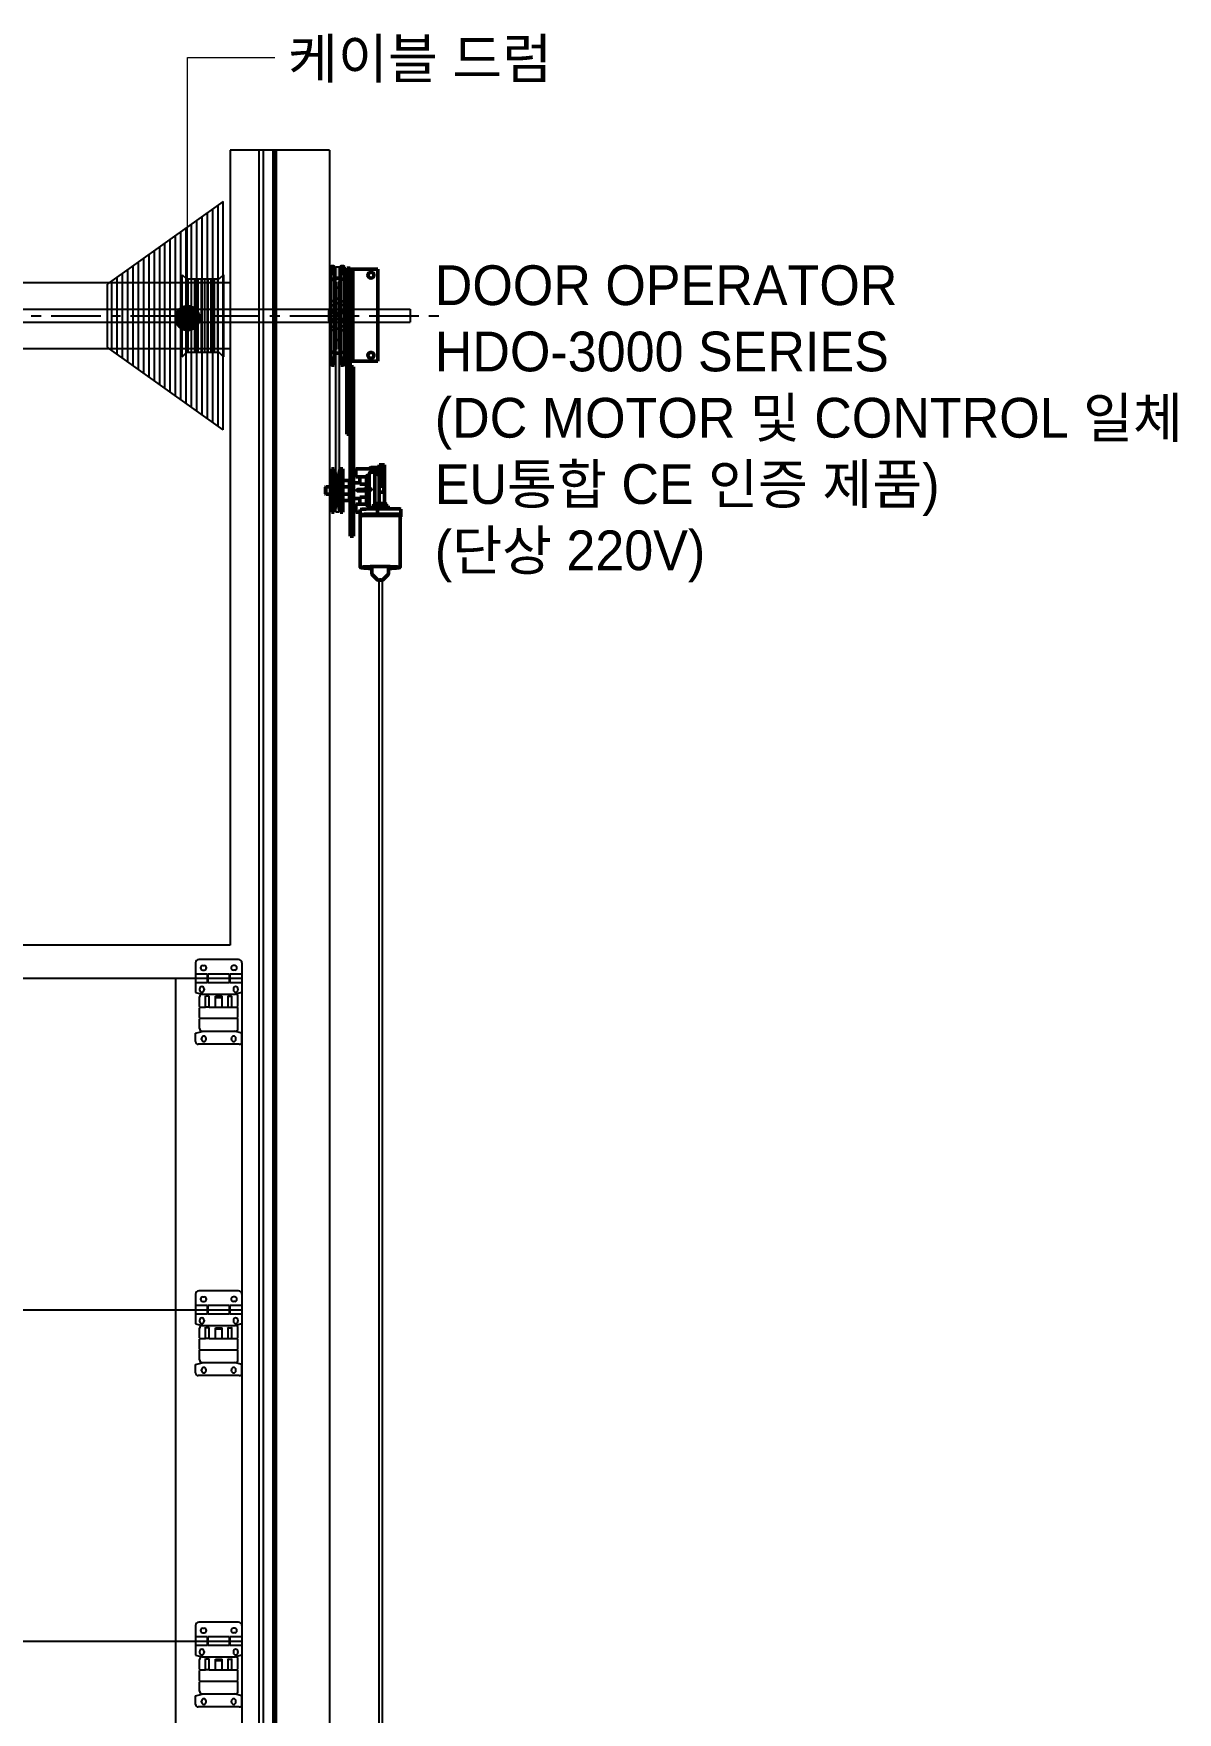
# Model space of a CAD drawing. Header units: millimetres. Extents: x 1448 to 104164, y -19509 to -89.
# Drawn here: x 25361 to 27086, y -5776 to -3242 of the extents above; entities that cross this region are included whole.
import ezdxf

# ---------------------------------------------------------------- set-up
doc = ezdxf.new("R2010")
doc.units = ezdxf.units.MM
doc.header["$LTSCALE"] = 60
doc.header["$MEASUREMENT"] = 0
doc.linetypes.add('CENTER', pattern=[2, 1.25, -0.25, 0.25, -0.25])
doc.linetypes.add('HIDDEN', pattern=[2, 1, -1])
doc.layers.get('0').update_dxf_attribs({"linetype": 'CONTINUOUS'})
for name, color, linetype in [('8', 8, 'CONTINUOUS'), ('A-text', 3, 'CONTINUOUS'), ('cen', 14, 'CONTINUOUS'), ('도면층2', 3, 'CONTINUOUS')]:
    doc.layers.add(name, color=color, linetype=linetype)
doc.layers.add('가려진 것(ISO)', color=7, linetype='CONTINUOUS', lineweight=35)
doc.layers.add('가시적인 것(ISO)', color=7, linetype='CONTINUOUS', lineweight=50)
doc.styles.add('0T-OUT', font='H2GTRE.TTF')
doc.dimstyles.new('MAIN', dxfattribs={"dimtxt": 1.5, "dimasz": 0.5, "dimexe": 1, "dimexo": 2, "dimgap": 1, "dimtad": 1, "dimdec": 0, "dimdsep": 46, "dimlunit": 6, "dimtxsty": '0T-OUT', "dimblk": 'DOT', "dimcen": 2.5, "dimdle": 2, "dimclrd": 256, "dimclre": 256, "dimclrt": 3, "dimadec": 0, "dimazin": 0, "dimtfac": 1, "dimtdec": 0, "dimtix": 1, "dimtmove": 2, "dimatfit": 3, "dimldrblk": 'DOT', "dimfxl": 1, "dimtvp": 1, "dimtolj": 1, "dimtzin": 0, "dimlwd": 0, "dimlwe": 0, "dimarcsym": 0})

# ---------------------------------------------------------------- blocks, each defined once
blk = doc.blocks.new('사이드힌지')
at = {"layer": '8'}
for p, q in [((-14.5, 55), (-14.5, 10.5)), ((50.5, 60), (-9.5, 60)), ((-3.5, 51), (-1.5, 51)), ((44.5, 51), (42.5, 51)), ((55.5, 55), (55.5, 10.5)), ((3.5, 38), (-14.5, 38)), ((-3.5, 44), (-1.5, 44)), ((3.5, 25), (3.5, 38)), ((3.5, 36.8), (4.5, 36.8)), ((3.5, 26.3), (4.5, 26.3)), ((4.5, 25), (4.5, 38)), ((36.5, 38), (4.5, 38)), ((36.5, 25), (36.5, 38)), ((36.5, 36.8), (37.5, 36.8)), ((36.5, 26.3), (37.5, 26.3)), ((37.5, 25), (37.5, 38)), ((55.5, 38), (37.5, 38)), ((44.5, 44), (42.5, 44)), ((3.5, 25), (-14.5, 25)), ((-14.5, 10.5), (-4.5, 7.7)), ((-8.5, 15.7), (-8.5, 14.2)), ((-8.5, -10.7), (-8.5, 3.7)), ((-4.5, 7.7), (45.5, 7.7)), ((-1.5, 15.7), (-1.5, 14.2)), ((0.7, 4.5), (0.4, 5.2)), ((0.7, -11.7), (0.7, 4.5)), ((5.9, 4.5), (1, 4.5)), ((36.5, 25), (4.5, 25)), ((6.2, 4.5), (6.5, 5.2)), ((6.2, -11.7), (6.2, 4.5)), ((15.5, -11.7), (15.5, 4.5)), ((15.5, 4.5), (25.5, 4.5)), ((15.5, 2.5), (25.5, 2.5)), ((25.5, -11.7), (25.5, 4.5)), ((34.7, 4.5), (34.4, 5.2)), ((34.7, -11.7), (34.7, 4.5)), ((35, 4.5), (39.9, 4.5)), ((55.5, 25), (37.5, 25)), ((40.2, 4.5), (40.5, 5.2)), ((40.2, -11.7), (40.2, 4.5)), ((42.5, 15.7), (42.5, 14.2)), ((55.5, 10.5), (45.9, 7.7)), ((49.5, 15.7), (49.5, 14.2)), ((49.5, -10.7), (49.5, 3.7)), ((-7.5, -11.7), (-8.5, -10.7)), ((-7.5, -11.7), (-8.5, -12.7)), ((-8.5, -27.7), (-8.5, -12.7)), ((-7.5, -11.7), (0.7, -11.7)), ((0.7, -11.7), (0.4, -12.4)), ((5.9, -11.7), (1, -11.7)), ((6.2, -11.7), (34.7, -11.7)), ((6.2, -11.7), (6.5, -12.4)), ((34.7, -11.7), (34.4, -12.4)), ((35, -11.7), (39.9, -11.7)), ((40.2, -11.7), (48.5, -11.7)), ((40.2, -11.7), (40.5, -12.4)), ((48.5, -11.7), (49.5, -10.7)), ((48.5, -11.7), (49.5, -12.7)), ((49.5, -27.7), (49.5, -12.7)), ((-14.5, -50.9), (-2.5, -48.1)), ((-7.5, -28.7), (-8.5, -27.7)), ((-7.5, -28.7), (-8.5, -29.7)), ((-8.5, -44.1), (-8.5, -29.7)), ((-7.5, -28.7), (48.5, -28.7)), ((-4.5, -48.1), (45.5, -48.1)), ((55.5, -50.9), (43.5, -48.1)), ((48.5, -28.7), (49.5, -27.7)), ((48.5, -28.7), (49.5, -29.7)), ((49.5, -44.1), (49.5, -29.7)), ((-14.5, -63.9), (-14.5, -50.9)), ((51.5, -67.9), (-10.5, -67.9)), ((-5.5, -60.4), (-5.5, -58.9)), ((1.5, -60.4), (1.5, -58.9)), ((39.5, -60.4), (39.5, -58.9)), ((46.5, -60.4), (46.5, -58.9)), ((55.5, -63.9), (55.5, -50.9))]:
    blk.add_line(p, q, dxfattribs=at)
for centre, radius, start, end in [((-9.5, 55), 5, 90, 180), ((-3.5, 47.5), 3.5, 90, 270), ((-1.5, 47.5), 3.5, 270, 90), ((42.5, 47.5), 3.5, 90, 270), ((44.5, 47.5), 3.5, 270, 90), ((50.5, 55), 5, 0, 90), ((-5, 15.7), 3.5, 0, 180), ((-5, 14.2), 3.5, 180, 0), ((-4.5, 3.7), 4, 90, 180), ((46, 15.7), 3.5, 0, 180), ((46, 14.2), 3.5, 180, 0), ((45.5, 3.7), 4, 0, 90), ((-4.5, -44.1), 4, 180, 270), ((45.5, -44.1), 4, 270, 0), ((-10.5, -63.9), 4, 180, 270), ((-2, -58.9), 3.5, 0, 180), ((-2, -60.4), 3.5, 180, 0), ((43, -58.9), 3.5, 0, 180), ((43, -60.4), 3.5, 180, 0), ((51.5, -63.9), 4, 270, 0)]:
    blk.add_arc(centre, radius, start, end, dxfattribs=at)
blk = doc.blocks.new('모터 1473')
blk.add_hatch(color=256).paths.add_polyline_path([(21541648.1, -50954074), (21541648.1, -50953704), (21541653.1, -50953704), (21541653.1, -50954074)])
for p, q in [((21541648.1, -50953704, 19), (21541653.1, -50953704, 19)), ((21541648.1, -50954074, 19), (21541648.1, -50953704, 19)), ((21541653.1, -50953704, 19), (21541653.1, -50954074, 19)), ((21541653.1, -50954074, 19), (21541648.1, -50954074, 19))]:
    blk.add_line(p, q)
at = {"layer": '가려진 것(ISO)'}
for p, q in [((21541648.3, -50953727.4, 19), (21541640.9, -50953720, 19)), ((21541648.6, -50953827.3, 19), (21541648.6, -50953728.1, 19)), ((21541652.6, -50953728.1, 19), (21541652.6, -50953827.3, 19)), ((21541652.9, -50953727.4, 19), (21541660.3, -50953720, 19)), ((21541647.1, -50953755.7, 19), (21541641.6, -50953755.7, 19)), ((21541648.6, -50953734.9, 19), (21541652.6, -50953734.9, 19)), ((21541648.6, -50953751.9, 19), (21541652.6, -50953751.9, 19)), ((21541648.6, -50953758.6, 19), (21541652.6, -50953758.6, 19)), ((21541654.1, -50953755.7, 19), (21541659.6, -50953755.7, 19)), ((21541639.1, -50953773.2, 19), (21541638.6, -50953772.7, 19)), ((21541639.1, -50953782.2, 19), (21541638.6, -50953782.7, 19)), ((21541639.1, -50953773.2, 19), (21541662.1, -50953773.2, 19)), ((21541639.1, -50953782.2, 19), (21541662.1, -50953782.2, 19)), ((21541640.6, -50953761.7, 19), (21541648.6, -50953761.7, 19)), ((21541648.6, -50953769.7, 19), (21541640.6, -50953769.7, 19)), ((21541648.6, -50953775.6, 19), (21541652.6, -50953775.6, 19)), ((21541660.6, -50953761.7, 19), (21541652.6, -50953761.7, 19)), ((21541652.6, -50953769.7, 19), (21541660.6, -50953769.7, 19)), ((21541662.1, -50953773.2, 19), (21541662.6, -50953772.7, 19)), ((21541662.1, -50953782.2, 19), (21541662.6, -50953782.7, 19)), ((21541648.6, -50953785.7, 19), (21541640.6, -50953785.7, 19)), ((21541640.6, -50953793.7, 19), (21541648.6, -50953793.7, 19)), ((21541647.1, -50953799.7, 19), (21541641.6, -50953799.7, 19)), ((21541648.6, -50953796.9, 19), (21541652.6, -50953796.9, 19)), ((21541652.6, -50953785.7, 19), (21541660.6, -50953785.7, 19)), ((21541660.6, -50953793.7, 19), (21541652.6, -50953793.7, 19)), ((21541654.1, -50953799.7, 19), (21541659.6, -50953799.7, 19)), ((21541648.3, -50953828, 19), (21541640.9, -50953835.4, 19)), ((21541648.6, -50953813.9, 19), (21541652.6, -50953813.9, 19)), ((21541652.9, -50953828, 19), (21541660.3, -50953835.4, 19))]:
    blk.add_line(p, q, dxfattribs=at)
at = {"layer": '가려진 것(ISO)', "ltscale": 24.983881}
for p, q in [((21541641.6, -50954035.4, 19), (21541672.6, -50954035.4, 19)), ((21541641.6, -50954036.6, 19), (21541672.6, -50954036.6, 19)), ((21541641.6, -50954046.4, 19), (21541672.6, -50954046.4, 19))]:
    blk.add_line(p, q, dxfattribs=at)
at = {"layer": '가려진 것(ISO)'}
for centre, radius, start, end in [((21541641.6, -50953719.3, 19), 1, 180, 225), ((21541647.6, -50953728.1, 19), 1, 0, 45), ((21541653.6, -50953728.1, 19), 1, 135, 180), ((21541659.6, -50953719.3, 19), 1, 315, 0), ((21541641.6, -50953756.7, 19), 1, 90, 180), ((21541647.1, -50953754.2, 19), 1.5, 270, 0), ((21541654.1, -50953754.2, 19), 1.5, 180, 270), ((21541659.6, -50953756.7, 19), 1, 0, 90), ((21541641.6, -50953798.7, 19), 1, 180, 270), ((21541647.1, -50953801.2, 19), 1.5, 0, 90), ((21541654.1, -50953801.2, 19), 1.5, 90, 180), ((21541659.6, -50953798.7, 19), 1, 270, 0), ((21541641.6, -50953836.1, 19), 1, 135, 180), ((21541647.6, -50953827.3, 19), 1, 315, 0), ((21541653.6, -50953827.3, 19), 1, 180, 225), ((21541659.6, -50953836.1, 19), 1, 0, 45)]:
    blk.add_arc(centre, radius, start, end, dxfattribs=at)
at = {"layer": '가시적인 것(ISO)'}
for p, q in [((21541640.6, -50953851.2, 19), (21541640.6, -50953704.2, 19)), ((21541641.6, -50953703.2, 19), (21541644.6, -50953703.2, 19)), ((21541645.6, -50953704.1, 19), (21541646.6, -50953721.2, 19)), ((21541654.6, -50953721.2, 19), (21541655.5, -50953704.1, 19)), ((21541656.5, -50953703.2, 19), (21541659.6, -50953703.2, 19)), ((21541660.6, -50953704.2, 19), (21541660.6, -50953851.2, 19)), ((21541664.6, -50953750.8, 19), (21541664.6, -50953705.7, 19)), ((21541669.6, -50953705.7, 19), (21541664.6, -50953705.7, 19)), ((21541669.6, -50953705.7, 19), (21541669.6, -50953750.8, 19)), ((21541673.6, -50953707.4, 19), (21541669.6, -50953707.4, 19)), ((21541675.6, -50953707.4, 19), (21541673.6, -50953707.4, 19)), ((21541673.6, -50953846.4, 19), (21541673.6, -50953707.4, 19)), ((21541711.6, -50953707.4, 19), (21541675.6, -50953707.4, 19)), ((21541711.6, -50953846.4, 19), (21541711.6, -50953707.4, 19)), ((21541646.6, -50953738.7, 19), (21541646.6, -50953721.2, 19)), ((21541646.6, -50953721.2, 19), (21541654.6, -50953721.2, 19)), ((21541654.6, -50953721.2, 19), (21541654.6, -50953738.7, 19)), ((21541646.6, -50953738.7, 19), (21541646.6, -50953834.2, 19)), ((21541654.6, -50953834.2, 19), (21541654.6, -50953738.7, 19)), ((21541664.6, -50953750.8, 19), (21541664.6, -50953936.8, 19)), ((21541669.6, -50953936.8, 19), (21541669.6, -50953750.8, 19)), ((21541638.6, -50953770.2, 19), (21541639.1, -50953769.7, 19)), ((21541638.6, -50953785.2, 19), (21541638.6, -50953770.2, 19)), ((21541638.6, -50953785.2, 19), (21541639.1, -50953785.7, 19)), ((21541639.1, -50953769.7, 19), (21541639.1, -50953785.7, 19)), ((21541640.6, -50953769.7, 19), (21541639.1, -50953769.7, 19)), ((21541660.6, -50953769.7, 19), (21541662.1, -50953769.7, 19)), ((21541662.1, -50953785.7, 19), (21541662.1, -50953769.7, 19)), ((21541662.6, -50953770.2, 19), (21541662.1, -50953769.7, 19)), ((21541662.6, -50953785.2, 19), (21541662.1, -50953785.7, 19)), ((21541662.6, -50953770.2, 19), (21541662.6, -50953785.2, 19)), ((21541640.6, -50953785.7, 19), (21541639.1, -50953785.7, 19)), ((21541660.6, -50953785.7, 19), (21541662.1, -50953785.7, 19)), ((21541646.6, -50953834.2, 19), (21541645.6, -50953852.2, 19)), ((21541646.6, -50953834.2, 19), (21541654.6, -50953834.2, 19)), ((21541655.6, -50953852.2, 19), (21541654.6, -50953834.2, 19)), ((21541641.6, -50953852.2, 19), (21541645.6, -50953852.2, 19)), ((21541655.6, -50953852.2, 19), (21541659.6, -50953852.2, 19)), ((21541669.6, -50953846.4, 19), (21541673.6, -50953846.4, 19)), ((21541669.6, -50953854.7, 19), (21541674.6, -50953854.7, 19)), ((21541673.6, -50953846.4, 19), (21541675.6, -50953846.4, 19)), ((21541674.6, -50953854.7, 19), (21541674.6, -50953862.6, 19)), ((21541675.6, -50953846.4, 19), (21541711.6, -50953846.4, 19)), ((21541674.6, -50954100.5, 19), (21541674.6, -50953862.6, 19)), ((21541664.6, -50953954.1, 19), (21541664.6, -50953936.8, 19)), ((21541669.6, -50953936.8, 19), (21541669.6, -50953954.1, 19)), ((21541664.6, -50953954.1, 19), (21541664.6, -50953956.6, 19)), ((21541664.6, -50953956.6, 19), (21541664.6, -50953956.6, 19)), ((21541669.6, -50953956.6, 19), (21541664.6, -50953956.6, 19)), ((21541669.6, -50953954.4, 19), (21541669.6, -50953954.1, 19)), ((21541669.6, -50954100.5, 19), (21541669.6, -50953954.4, 19)), ((21541641.6, -50954008.9, 19), (21541641.6, -50954073.9, 19)), ((21541641.6, -50954008.9, 19), (21541645.6, -50954008.9, 19)), ((21541645.6, -50954008.9, 19), (21541645.6, -50954073.9, 19)), ((21541648.6, -50954022.4, 19), (21541645.6, -50954008.9, 19)), ((21541651.6, -50954022.4, 19), (21541654.6, -50954008.9, 19)), ((21541654.6, -50954073.9, 19), (21541654.6, -50954008.9, 19)), ((21541658.6, -50954008.9, 19), (21541654.6, -50954008.9, 19)), ((21541658.6, -50954008.9, 19), (21541658.6, -50954073.9, 19)), ((21541677.6, -50954009.3, 19), (21541678.1, -50954008.8, 19)), ((21541677.6, -50954020.3, 19), (21541677.6, -50954009.3, 19)), ((21541678.1, -50954008.8, 19), (21541678.1, -50954020.8, 19)), ((21541709.8, -50954008.8, 19), (21541678.1, -50954008.8, 19)), ((21541709.7, -50954006.6, 19), (21541701.6, -50954006.6, 19)), ((21541710.2, -50954013.6, 19), (21541701.6, -50954013.6, 19)), ((21541713.6, -50954006.6, 19), (21541709.7, -50954006.6, 19)), ((21541713.6, -50954008.8, 19), (21541709.8, -50954008.8, 19)), ((21541713.6, -50954013.6, 19), (21541710.2, -50954013.6, 19)), ((21541713.6, -50954004.2, 19), (21541713.6, -50954002.7, 19)), ((21541713.6, -50954002.7, 19), (21541718.6, -50954002.7, 19)), ((21541713.6, -50954005.3, 19), (21541713.6, -50954004.2, 19)), ((21541713.6, -50954013.8, 19), (21541713.6, -50954005.3, 19)), ((21541718.6, -50954002.7, 19), (21541718.6, -50954004.2, 19)), ((21541718.6, -50954004.2, 19), (21541718.6, -50954005.3, 19)), ((21541718.6, -50954005.3, 19), (21541718.6, -50954013.8, 19)), ((21541718.7, -50954004.2, 19), (21541718.7, -50954002.7, 19)), ((21541718.7, -50954002.7, 19), (21541721.7, -50954002.7, 19)), ((21541718.7, -50954005.3, 19), (21541718.7, -50954004.2, 19)), ((21541718.7, -50954013.8, 19), (21541718.7, -50954005.3, 19)), ((21541721.7, -50954060.8, 19), (21541721.7, -50954002.7, 19)), ((21541632.6, -50954036.6, 19), (21541633.1, -50954036.1, 19)), ((21541632.6, -50954046.6, 19), (21541632.6, -50954036.6, 19)), ((21541633.1, -50954036.1, 19), (21541633.1, -50954047.1, 19)), ((21541669.6, -50954036.1, 19), (21541633.1, -50954036.1, 19)), ((21541648.6, -50954060.4, 19), (21541648.6, -50954022.4, 19)), ((21541648.6, -50954022.4, 19), (21541651.6, -50954022.4, 19)), ((21541651.6, -50954022.4, 19), (21541651.6, -50954060.4, 19)), ((21541658.6, -50954026.4, 19), (21541668.6, -50954026.4, 19)), ((21541668.6, -50954026.4, 19), (21541668.6, -50954056.4, 19)), ((21541668.6, -50954033.4, 19), (21541672.6, -50954033.4, 19)), ((21541672.6, -50954033.4, 19), (21541672.6, -50954049.4, 19)), ((21541684.6, -50954029.6, 19), (21541674.6, -50954029.6, 19)), ((21541677.6, -50954020.3, 19), (21541678.1, -50954020.8, 19)), ((21541694.6, -50954020.8, 19), (21541678.1, -50954020.8, 19)), ((21541684.6, -50954020.8, 19), (21541684.6, -50954031.7, 19)), ((21541694.6, -50954031.7, 19), (21541684.6, -50954031.7, 19)), ((21541699.7, -50954038.8, 19), (21541693.6, -50954038.8, 19)), ((21541694.6, -50954038.8, 19), (21541694.6, -50954019.4, 19)), ((21541698.6, -50954018.8, 19), (21541695.4, -50954018.8, 19)), ((21541698.6, -50954038.8, 19), (21541698.6, -50954017.1, 19)), ((21541707.1, -50954015.8, 19), (21541707.1, -50954061.6, 19)), ((21541707.8, -50954015.6, 19), (21541707.8, -50954015.6, 19)), ((21541710.6, -50954015.5, 19), (21541713.1, -50954015.5, 19)), ((21541713.6, -50954016.9, 19), (21541710.6, -50954016.9, 19)), ((21541713.6, -50954015.5, 19), (21541713.1, -50954015.5, 19)), ((21541713.1, -50954015.5, 19), (21541713.1, -50954015.5, 19)), ((21541713.6, -50954013.8, 19), (21541713.6, -50954015.4, 19)), ((21541713.6, -50954016.8, 19), (21541713.6, -50954015.4, 19)), ((21541713.6, -50954015.4, 19), (21541718.6, -50954015.4, 19)), ((21541713.6, -50954016.8, 19), (21541713.6, -50954035.4, 19)), ((21541713.6, -50954043.4, 19), (21541713.6, -50954035.4, 19)), ((21541714.1, -50954017.3, 19), (21541718.6, -50954017.3, 19)), ((21541714.1, -50954034.9, 19), (21541720.3, -50954034.9, 19)), ((21541718.6, -50954015.4, 19), (21541718.6, -50954013.8, 19)), ((21541718.6, -50954015.4, 19), (21541721.7, -50954015.4, 19)), ((21541718.6, -50954015.4, 19), (21541718.6, -50954017.3, 19)), ((21541718.6, -50954017.3, 19), (21541721.3, -50954017.3, 19)), ((21541718.6, -50954017.3, 19), (21541718.6, -50954017.3, 19)), ((21541718.6, -50954017.3, 19), (21541718.6, -50954017.3, 19)), ((21541718.6, -50954017.3, 19), (21541718.6, -50954034.9, 19)), ((21541718.6, -50954017.3, 19), (21541718.6, -50954017.3, 19)), ((21541718.6, -50954017.3, 19), (21541718.6, -50954017.3, 19)), ((21541718.7, -50954013.8, 19), (21541718.7, -50954015.4, 19)), ((21541720.6, -50954035.3, 19), (21541720.6, -50954043.3, 19)), ((21541632.6, -50954046.6, 19), (21541633.1, -50954047.1, 19)), ((21541669.6, -50954047.1, 19), (21541633.1, -50954047.1, 19)), ((21541648.6, -50954060.4, 19), (21541645.6, -50954073.9, 19)), ((21541648.6, -50954060.4, 19), (21541651.6, -50954060.4, 19)), ((21541651.6, -50954060.4, 19), (21541654.6, -50954073.9, 19)), ((21541658.6, -50954056.4, 19), (21541668.6, -50954056.4, 19)), ((21541668.6, -50954049.4, 19), (21541672.6, -50954049.4, 19)), ((21541684.6, -50954053.6, 19), (21541674.6, -50954053.6, 19)), ((21541677.6, -50954062.6, 19), (21541678.1, -50954062.1, 19)), ((21541677.6, -50954073.6, 19), (21541677.6, -50954062.6, 19)), ((21541678.1, -50954062.1, 19), (21541678.1, -50954074.1, 19)), ((21541694.6, -50954062.1, 19), (21541678.1, -50954062.1, 19)), ((21541690.6, -50954039.8, 19), (21541682.3, -50954040, 19)), ((21541694.6, -50954042, 19), (21541682.4, -50954042, 19)), ((21541684.6, -50954051.4, 19), (21541694.6, -50954051.4, 19)), ((21541684.6, -50954051.4, 19), (21541684.6, -50954062.1, 19)), ((21541691.6, -50954040.1, 19), (21541691.6, -50954039.7, 19)), ((21541691.6, -50954040.1, 19), (21541691.6, -50954040.1, 19)), ((21541691.6, -50954040.9, 19), (21541691.6, -50954040.1, 19)), ((21541694.6, -50954063.4, 19), (21541694.6, -50954041.1, 19)), ((21541698.6, -50954041, 19), (21541695.4, -50954041, 19)), ((21541695.4, -50954063.9, 19), (21541698.6, -50954063.9, 19)), ((21541698.6, -50954065.6, 19), (21541698.6, -50954040.9, 19)), ((21541701.6, -50954039.5, 19), (21541701.6, -50954039.6, 19)), ((21541701.6, -50954039.6, 19), (21541701.6, -50954039.8, 19)), ((21541701.6, -50954039.8, 19), (21541701.6, -50954040, 19)), ((21541701.6, -50954040, 19), (21541701.6, -50954040, 19)), ((21541707.1, -50954061.8, 19), (21541707.1, -50954062.1, 19)), ((21541707.1, -50954062.3, 19), (21541707.1, -50954064.2, 19)), ((21541707.2, -50954066.6, 19), (21541709.1, -50954062.8, 19)), ((21541723.1, -50954060.8, 19), (21541708.1, -50954060.8, 19)), ((21541708.1, -50954063.1, 19), (21541709, -50954063.1, 19)), ((21541709.1, -50954062.8, 19), (21541722.1, -50954062.8, 19)), ((21541713.6, -50954043.4, 19), (21541713.6, -50954060.8, 19)), ((21541720.3, -50954043.8, 19), (21541714.1, -50954043.8, 19)), ((21541724.1, -50954066.6, 19), (21541722.1, -50954062.8, 19)), ((21541722.3, -50954063.1, 19), (21541723.1, -50954063.1, 19)), ((21541724.1, -50954062.1, 19), (21541724.1, -50954061.8, 19)), ((21541641.6, -50954073.9, 19), (21541645.6, -50954073.9, 19)), ((21541658.6, -50954073.9, 19), (21541654.6, -50954073.9, 19)), ((21541677.6, -50954073.6, 19), (21541678.1, -50954074.1, 19)), ((21541685.1, -50954074.1, 19), (21541678.1, -50954074.1, 19)), ((21541685.1, -50954070.3, 19), (21541685.1, -50954078, 19)), ((21541685.1, -50954080, 19), (21541685.1, -50954078, 19)), ((21541685.1, -50954080.4, 19), (21541685.1, -50954080, 19)), ((21541685.1, -50954080.7, 19), (21541685.1, -50954080.4, 19)), ((21541685.1, -50954080.7, 19), (21541685.1, -50954157.6, 19)), ((21541703.1, -50954064.7, 19), (21541703.1, -50954069, 19)), ((21541704.1, -50954069, 19), (21541704.1, -50954067.2, 19)), ((21541737.1, -50954076.9, 19), (21541705.4, -50954076.9, 19)), ((21541705.4, -50954078.9, 19), (21541705.4, -50954076.9, 19)), ((21541705.4, -50954078.9, 19), (21541737.1, -50954078.9, 19)), ((21541726.1, -50954067.1, 19), (21541706.1, -50954067.1, 19)), ((21541707.1, -50954064.2, 19), (21541707.1, -50954064.3, 19)), ((21541707.2, -50954066.8, 19), (21541707.2, -50954067.1, 19)), ((21541737.1, -50954068.9, 19), (21541711.1, -50954068.9, 19)), ((21541711.1, -50954068.9, 19), (21541711.1, -50954076.9, 19)), ((21541711.1, -50954076.9, 19), (21541737.1, -50954076.9, 19)), ((21541724.1, -50954067.1, 19), (21541724.1, -50954066.8, 19)), ((21541726.1, -50954068.9, 19), (21541726.1, -50954067.1, 19)), ((21541727.1, -50954064.7, 19), (21541727.1, -50954068.9, 19)), ((21541745.1, -50954081.2, 19), (21541745.1, -50954157.6, 19)), ((21541746.1, -50954069.4, 19), (21541746.1, -50954077.4, 19)), ((21541746.1, -50954079.4, 19), (21541746.1, -50954077.4, 19)), ((21541746.1, -50954079.4, 19), (21541746.1, -50954081.3, 19)), ((21541669.6, -50954108.7, 19), (21541669.6, -50954100.5, 19)), ((21541669.6, -50954110.5, 19), (21541669.6, -50954108.7, 19)), ((21541669.6, -50954110.5, 19), (21541669.6, -50954110.5, 19)), ((21541669.6, -50954110.5, 19), (21541674.6, -50954110.5, 19)), ((21541674.6, -50954100.5, 19), (21541674.6, -50954108.7, 19)), ((21541674.6, -50954110.5, 19), (21541674.6, -50954108.7, 19)), ((21541674.6, -50954110.5, 19), (21541674.6, -50954110.5, 19)), ((21541702.6, -50954159.6, 19), (21541702.6, -50954166.8, 19)), ((21541727.6, -50954159.6, 19), (21541727.6, -50954166.8, 19)), ((21541711.6, -50954176.6, 19), (21541703.2, -50954168.2, 19)), ((21541718.7, -50954176.6, 19), (21541727, -50954168.2, 19))]:
    blk.add_line(p, q, dxfattribs=at)
at = {"layer": '가시적인 것(ISO)', "flags": 128}
for points in [[(21541701.6, -50954013.6), (21541701.4, -50954013.6), (21541701.2, -50954013.6), (21541701, -50954013.6), (21541700.9, -50954013.7), (21541700.7, -50954013.8), (21541700.5, -50954013.9), (21541700.3, -50954014), (21541700.2, -50954014.1), (21541700, -50954014.2), (21541699.8, -50954014.4), (21541699.7, -50954014.5), (21541699.6, -50954014.7), (21541699.4, -50954014.9), (21541699.3, -50954015.1), (21541699.2, -50954015.3), (21541699.1, -50954015.5), (21541699, -50954015.7), (21541698.9, -50954015.9), (21541698.8, -50954016.1), (21541698.8, -50954016.3), (21541698.7, -50954016.5), (21541698.7, -50954016.7), (21541698.6, -50954016.9), (21541698.6, -50954017.1)], [(21541693.6, -50954038.8), (21541693.4, -50954038.8), (21541693.1, -50954038.8), (21541692.9, -50954038.8), (21541692.7, -50954038.8), (21541692.6, -50954038.8), (21541692.4, -50954038.9), (21541692.3, -50954038.9), (21541692.2, -50954038.9), (21541692.2, -50954038.9), (21541692.1, -50954038.9), (21541692.1, -50954039), (21541692, -50954039), (21541691.8, -50954039.1), (21541691.8, -50954039.2), (21541691.7, -50954039.3), (21541691.6, -50954039.5), (21541691.6, -50954039.7)], [(21541695.4, -50954018.8), (21541695.4, -50954018.8), (21541695.3, -50954018.8), (21541695.3, -50954018.8), (21541695.2, -50954018.8), (21541695.2, -50954018.8), (21541695.1, -50954018.8), (21541695.1, -50954018.9), (21541695, -50954018.9), (21541695, -50954018.9), (21541695, -50954018.9), (21541694.9, -50954018.9), (21541694.9, -50954019), (21541694.8, -50954019), (21541694.8, -50954019), (21541694.8, -50954019.1), (21541694.7, -50954019.1), (21541694.7, -50954019.1), (21541694.7, -50954019.2), (21541694.7, -50954019.2), (21541694.7, -50954019.2), (21541694.7, -50954019.3), (21541694.6, -50954019.3), (21541694.6, -50954019.3), (21541694.6, -50954019.4)], [(21541699.7, -50954038.8), (21541699.7, -50954038.8), (21541699.8, -50954038.8), (21541699.9, -50954038.8), (21541699.9, -50954038.8), (21541700, -50954038.9), (21541700.1, -50954038.9), (21541700.2, -50954038.9), (21541700.3, -50954038.9), (21541700.3, -50954039), (21541700.4, -50954039), (21541700.5, -50954039), (21541700.6, -50954039.1), (21541700.7, -50954039.1), (21541700.8, -50954039.2), (21541700.9, -50954039.2), (21541701, -50954039.2), (21541701.1, -50954039.3), (21541701.2, -50954039.4), (21541701.3, -50954039.4), (21541701.4, -50954039.4), (21541701.5, -50954039.5), (21541701.6, -50954039.5), (21541701.6, -50954039.5), (21541701.6, -50954039.5)], [(21541720.6, -50954035.3), (21541720.6, -50954035.3), (21541720.6, -50954035.3), (21541720.6, -50954035.3), (21541720.6, -50954035.2), (21541720.6, -50954035.2), (21541720.6, -50954035.2), (21541720.6, -50954035.1), (21541720.6, -50954035.1), (21541720.6, -50954035.1), (21541720.6, -50954035.1), (21541720.5, -50954035.1), (21541720.5, -50954035), (21541720.5, -50954035), (21541720.5, -50954035), (21541720.5, -50954035), (21541720.5, -50954034.9), (21541720.4, -50954034.9), (21541720.4, -50954034.9), (21541720.4, -50954034.9), (21541720.4, -50954034.9), (21541720.3, -50954034.9), (21541720.3, -50954034.9), (21541720.3, -50954034.9), (21541720.3, -50954034.9)], [(21541680.3, -50954040.8), (21541680.3, -50954040.7), (21541680.3, -50954040.6), (21541680.4, -50954040.5), (21541680.5, -50954040.5), (21541680.5, -50954040.4), (21541680.6, -50954040.3), (21541680.7, -50954040.3), (21541680.8, -50954040.3), (21541680.9, -50954040.2), (21541681, -50954040.2), (21541681.1, -50954040.2), (21541681.1, -50954040.1), (21541681.2, -50954040.1), (21541681.3, -50954040.1), (21541681.4, -50954040.1), (21541681.5, -50954040.1), (21541681.6, -50954040), (21541681.7, -50954040), (21541681.8, -50954040), (21541681.9, -50954040), (21541682, -50954040), (21541682.1, -50954040), (21541682.2, -50954040), (21541682.3, -50954040)], [(21541682.4, -50954042), (21541682.3, -50954042), (21541682.2, -50954042), (21541682.1, -50954042), (21541682, -50954042), (21541681.9, -50954042), (21541681.8, -50954042), (21541681.7, -50954041.9), (21541681.6, -50954041.9), (21541681.5, -50954041.9), (21541681.4, -50954041.9), (21541681.3, -50954041.9), (21541681.2, -50954041.8), (21541681.1, -50954041.8), (21541681, -50954041.8), (21541680.9, -50954041.8), (21541680.8, -50954041.7), (21541680.7, -50954041.7), (21541680.7, -50954041.6), (21541680.6, -50954041.6), (21541680.5, -50954041.5), (21541680.4, -50954041.5), (21541680.3, -50954041.4), (21541680.3, -50954041.3), (21541680.3, -50954041.2)], [(21541691.6, -50954039.8), (21541691.4, -50954039.8), (21541691.2, -50954039.8), (21541690.9, -50954039.8), (21541690.6, -50954039.8)], [(21541694.6, -50954041.1), (21541694.6, -50954041.1), (21541694.6, -50954041.1), (21541694.7, -50954041.1), (21541694.7, -50954041.1), (21541694.7, -50954041.1), (21541694.7, -50954041.1), (21541694.7, -50954041.1), (21541694.7, -50954041.1), (21541694.8, -50954041.1), (21541694.8, -50954041.1), (21541694.8, -50954041), (21541694.9, -50954041), (21541694.9, -50954041), (21541695, -50954041), (21541695, -50954041), (21541695, -50954041), (21541695.1, -50954041), (21541695.1, -50954041), (21541695.2, -50954041), (21541695.2, -50954041), (21541695.3, -50954041), (21541695.3, -50954041), (21541695.4, -50954041), (21541695.4, -50954041)], [(21541694.6, -50954063.4), (21541694.6, -50954063.4), (21541694.6, -50954063.5), (21541694.7, -50954063.5), (21541694.7, -50954063.5), (21541694.7, -50954063.6), (21541694.7, -50954063.6), (21541694.7, -50954063.6), (21541694.7, -50954063.6), (21541694.8, -50954063.7), (21541694.8, -50954063.7), (21541694.8, -50954063.7), (21541694.9, -50954063.8), (21541694.9, -50954063.8), (21541695, -50954063.8), (21541695, -50954063.8), (21541695, -50954063.9), (21541695.1, -50954063.9), (21541695.1, -50954063.9), (21541695.2, -50954063.9), (21541695.2, -50954063.9), (21541695.3, -50954063.9), (21541695.3, -50954063.9), (21541695.4, -50954063.9), (21541695.4, -50954063.9)], [(21541699.6, -50954040.8), (21541699.5, -50954040.8), (21541699.5, -50954040.8), (21541699.4, -50954040.8), (21541699.3, -50954040.8), (21541699.3, -50954040.8), (21541699.2, -50954040.8), (21541699.2, -50954040.8), (21541699.1, -50954040.8), (21541699, -50954040.9), (21541699, -50954040.9), (21541698.9, -50954040.9), (21541698.9, -50954040.9), (21541698.9, -50954040.9), (21541698.8, -50954040.9), (21541698.8, -50954040.9), (21541698.8, -50954040.9), (21541698.7, -50954040.9), (21541698.7, -50954040.9), (21541698.7, -50954040.9), (21541698.7, -50954040.9), (21541698.7, -50954040.9), (21541698.6, -50954040.9), (21541698.6, -50954040.9), (21541698.6, -50954040.9)], [(21541701.6, -50954040), (21541701.6, -50954040), (21541701.5, -50954040.1), (21541701.4, -50954040.1), (21541701.4, -50954040.1), (21541701.3, -50954040.2), (21541701.2, -50954040.2), (21541701.1, -50954040.3), (21541701, -50954040.3), (21541700.9, -50954040.4), (21541700.8, -50954040.4), (21541700.7, -50954040.5), (21541700.6, -50954040.5), (21541700.5, -50954040.5), (21541700.4, -50954040.6), (21541700.4, -50954040.6), (21541700.3, -50954040.6), (21541700.2, -50954040.7), (21541700.1, -50954040.7), (21541700, -50954040.7), (21541699.9, -50954040.8), (21541699.9, -50954040.8), (21541699.8, -50954040.8), (21541699.7, -50954040.8), (21541699.6, -50954040.8)], [(21541713.7, -50954043.6), (21541713.7, -50954043.6), (21541713.7, -50954043.7), (21541713.8, -50954043.7), (21541713.8, -50954043.7), (21541713.8, -50954043.7), (21541713.8, -50954043.7), (21541713.8, -50954043.7), (21541713.8, -50954043.7), (21541713.8, -50954043.7), (21541713.9, -50954043.8), (21541713.9, -50954043.8), (21541713.9, -50954043.8), (21541713.9, -50954043.8), (21541713.9, -50954043.8), (21541713.9, -50954043.8), (21541714, -50954043.8), (21541714, -50954043.8), (21541714, -50954043.8), (21541714, -50954043.8), (21541714.1, -50954043.8), (21541714.1, -50954043.8), (21541714.1, -50954043.8), (21541714.1, -50954043.8), (21541714.1, -50954043.8)], [(21541720.6, -50954043.3), (21541720.6, -50954043.4), (21541720.6, -50954043.4), (21541720.6, -50954043.4), (21541720.6, -50954043.5), (21541720.6, -50954043.5), (21541720.6, -50954043.5), (21541720.6, -50954043.5), (21541720.6, -50954043.6), (21541720.6, -50954043.6), (21541720.6, -50954043.6), (21541720.5, -50954043.6), (21541720.5, -50954043.7), (21541720.5, -50954043.7), (21541720.5, -50954043.7), (21541720.5, -50954043.7), (21541720.5, -50954043.7), (21541720.4, -50954043.8), (21541720.4, -50954043.8), (21541720.4, -50954043.8), (21541720.4, -50954043.8), (21541720.3, -50954043.8), (21541720.3, -50954043.8), (21541720.3, -50954043.8), (21541720.3, -50954043.8)], [(21541698.6, -50954065.6), (21541698.6, -50954065.8), (21541698.7, -50954066), (21541698.7, -50954066.1), (21541698.7, -50954066.3), (21541698.8, -50954066.5), (21541698.8, -50954066.7), (21541698.9, -50954066.9), (21541699, -50954067.1), (21541699.1, -50954067.2), (21541699.2, -50954067.4), (21541699.3, -50954067.6), (21541699.4, -50954067.7), (21541699.5, -50954067.9), (21541699.6, -50954068), (21541699.7, -50954068.2), (21541699.9, -50954068.3), (21541700, -50954068.4), (21541700.1, -50954068.6), (21541700.3, -50954068.7), (21541700.4, -50954068.8), (21541700.6, -50954068.9), (21541700.8, -50954068.9), (21541700.9, -50954069), (21541701.1, -50954069.1)], [(21541707.2, -50954066.7), (21541707.2, -50954066.7), (21541707.2, -50954066.7), (21541707.2, -50954066.7), (21541707.2, -50954066.7), (21541707.2, -50954066.7), (21541707.2, -50954066.7), (21541707.2, -50954066.7), (21541707.2, -50954066.7), (21541707.2, -50954066.7), (21541707.2, -50954066.8), (21541707.2, -50954066.8), (21541707.2, -50954066.8), (21541707.2, -50954066.8), (21541707.2, -50954066.8), (21541707.2, -50954066.8), (21541707.2, -50954066.8), (21541707.2, -50954066.8), (21541707.2, -50954066.8), (21541707.2, -50954066.8), (21541707.2, -50954066.9), (21541707.2, -50954066.9), (21541707.2, -50954066.9), (21541707.2, -50954066.9), (21541707.2, -50954066.9)], [(21541707.2, -50954066.9), (21541707.2, -50954066.9), (21541707.2, -50954066.9), (21541707.2, -50954066.9), (21541707.2, -50954066.9), (21541707.2, -50954066.9), (21541707.2, -50954066.9), (21541707.2, -50954066.9), (21541707.2, -50954066.9), (21541707.2, -50954066.9), (21541707.2, -50954066.9), (21541707.2, -50954066.9), (21541707.2, -50954066.9), (21541707.2, -50954066.9), (21541707.2, -50954066.9), (21541707.2, -50954066.9), (21541707.2, -50954066.9), (21541707.2, -50954066.9), (21541707.2, -50954066.9), (21541707.2, -50954066.9), (21541707.2, -50954066.9), (21541707.2, -50954066.9), (21541707.2, -50954066.9), (21541707.2, -50954066.9), (21541707.2, -50954066.9)], [(21541724.1, -50954066.9), (21541724.1, -50954066.9), (21541724.1, -50954066.9), (21541724.1, -50954066.9), (21541724.1, -50954066.9), (21541724.1, -50954066.8), (21541724.1, -50954066.8), (21541724.1, -50954066.8), (21541724.1, -50954066.8), (21541724.1, -50954066.8), (21541724.1, -50954066.8), (21541724.1, -50954066.8), (21541724.1, -50954066.8), (21541724.1, -50954066.8), (21541724.1, -50954066.8), (21541724.1, -50954066.7), (21541724.1, -50954066.7), (21541724.1, -50954066.7), (21541724.1, -50954066.7), (21541724.1, -50954066.7), (21541724.1, -50954066.7), (21541724.1, -50954066.7), (21541724.1, -50954066.7), (21541724.1, -50954066.7), (21541724.1, -50954066.7)], [(21541724.1, -50954066.9), (21541724.1, -50954066.9), (21541724.1, -50954066.9), (21541724.1, -50954066.9), (21541724.1, -50954066.9), (21541724.1, -50954066.9), (21541724.1, -50954066.9), (21541724.1, -50954066.9), (21541724.1, -50954066.9), (21541724.1, -50954066.9), (21541724.1, -50954066.9), (21541724.1, -50954066.9), (21541724.1, -50954066.9), (21541724.1, -50954066.9), (21541724.1, -50954066.9), (21541724.1, -50954066.9), (21541724.1, -50954066.9), (21541724.1, -50954066.9), (21541724.1, -50954066.9), (21541724.1, -50954066.9), (21541724.1, -50954066.9), (21541724.1, -50954066.9), (21541724.1, -50954066.9), (21541724.1, -50954066.9), (21541724.1, -50954066.9)], [(21541745.1, -50954081.2), (21541745.2, -50954081.1), (21541745.2, -50954081), (21541745.3, -50954081), (21541745.3, -50954080.9)], [(21541701.4, -50954157.8), (21541701.4, -50954157.8), (21541701.5, -50954157.9), (21541701.6, -50954157.9), (21541701.7, -50954157.9), (21541701.8, -50954158), (21541701.9, -50954158.1), (21541702, -50954158.2), (21541702.2, -50954158.3), (21541702.3, -50954158.5), (21541702.4, -50954158.7), (21541702.5, -50954158.8), (21541702.5, -50954159), (21541702.6, -50954159.2), (21541702.6, -50954159.4), (21541702.6, -50954159.6)], [(21541727.6, -50954159.6), (21541727.7, -50954159.4), (21541727.7, -50954159.2), (21541727.7, -50954159), (21541727.8, -50954158.8), (21541727.9, -50954158.7), (21541728, -50954158.5), (21541728.1, -50954158.3), (21541728.3, -50954158.2), (21541728.4, -50954158.1), (21541728.5, -50954158), (21541728.6, -50954157.9), (21541728.7, -50954157.9), (21541728.8, -50954157.9), (21541728.8, -50954157.8), (21541728.9, -50954157.8)], [(21541702.6, -50954166.8), (21541702.7, -50954167), (21541702.7, -50954167.3), (21541702.8, -50954167.5), (21541702.9, -50954167.7), (21541703, -50954167.9), (21541703.1, -50954168), (21541703.2, -50954168.1), (21541703.2, -50954168.2)], [(21541718.7, -50954176.6), (21541718.6, -50954176.6), (21541718.6, -50954176.6), (21541718.5, -50954176.6), (21541718.4, -50954176.7), (21541718.3, -50954176.7), (21541718.1, -50954176.7), (21541717.9, -50954176.7), (21541717.7, -50954176.7), (21541717.5, -50954176.7), (21541717.3, -50954176.7), (21541717, -50954176.8), (21541716.7, -50954176.8), (21541716.4, -50954176.8), (21541716.1, -50954176.8), (21541715.8, -50954176.8), (21541715.5, -50954176.8), (21541715.1, -50954176.8), (21541714.8, -50954176.8), (21541714.5, -50954176.8), (21541714.2, -50954176.8), (21541713.9, -50954176.8), (21541713.6, -50954176.8), (21541713.3, -50954176.8), (21541713, -50954176.7), (21541712.8, -50954176.7), (21541712.6, -50954176.7), (21541712.4, -50954176.7), (21541712.2, -50954176.7), (21541712, -50954176.7), (21541711.9, -50954176.7), (21541711.8, -50954176.7), (21541711.7, -50954176.6), (21541711.7, -50954176.6), (21541711.6, -50954176.6)], [(21541712, -50954176.6), (21541712.1, -50954176.6), (21541712.1, -50954176.5), (21541712.2, -50954176.5), (21541712.3, -50954176.5), (21541712.5, -50954176.5), (21541712.7, -50954176.5), (21541712.8, -50954176.5), (21541713.1, -50954176.5), (21541713.3, -50954176.5), (21541713.5, -50954176.5), (21541713.8, -50954176.4), (21541714, -50954176.4), (21541714.3, -50954176.4), (21541714.6, -50954176.4), (21541714.9, -50954176.4), (21541715.1, -50954176.4), (21541715.4, -50954176.4), (21541715.7, -50954176.4), (21541716, -50954176.4), (21541716.3, -50954176.4), (21541716.5, -50954176.4), (21541716.8, -50954176.5), (21541717, -50954176.5), (21541717.2, -50954176.5), (21541717.4, -50954176.5), (21541717.6, -50954176.5), (21541717.8, -50954176.5), (21541717.9, -50954176.5), (21541718.1, -50954176.5), (21541718.2, -50954176.5), (21541718.2, -50954176.6), (21541718.2, -50954176.6)], [(21541727, -50954168.2), (21541727.1, -50954168.1), (21541727.2, -50954168), (21541727.3, -50954167.9), (21541727.4, -50954167.7), (21541727.5, -50954167.5), (21541727.6, -50954167.3), (21541727.6, -50954167), (21541727.6, -50954166.8)]]:
    blk.add_lwpolyline(points, dxfattribs=at)
at = {"layer": '가시적인 것(ISO)'}
for centre in [(21541701.1, -50953716.4, 19), (21541701.1, -50953837.4, 19)]:
    blk.add_circle(centre, 4.5, dxfattribs=at)
for centre, radius, start, end in [((21541641.6, -50953704.2, 19), 1, 90, 180), ((21541644.6, -50953704.2, 19), 1, 3.1798, 90), ((21541656.5, -50953704.2, 19), 1, 90, 176.8202), ((21541659.6, -50953704.2, 19), 1, 0, 90), ((21541641.6, -50953851.2, 19), 1, 180, 270), ((21541659.6, -50953851.2, 19), 1, 270, 0), ((21541701.6, -50954009.6, 19), 3, 90, 163.6198), ((21541714.1, -50954035.4, 19), 0.5, 90, 180), ((21541708.1, -50954061.8, 19), 1, 90, 180), ((21541708.1, -50954062.1, 19), 1, 180, 270), ((21541714.1, -50954043.4, 19), 0.5, 180, 213.359), ((21541723.1, -50954061.8, 19), 1, 0, 90), ((21541723.1, -50954062.1, 19), 1, 270, 0)]:
    blk.add_arc(centre, radius, start, end, dxfattribs=at)
for centre, major_axis, ratio, start_param, end_param in [((21541715.1, -50954015.8, 19), (-8, 0), 0.052646, 5.876104, 6.283185), ((21541715.1, -50954015.8, 19), (-8, 0), 0.052646, 5.688331, 5.876104), ((21541710.7, -50954037.7, 19), (15.7, 15.7), 1, 0.789521, 0.881803), ((21541710.6, -50954016.4, 19), (-0.5, 0), 0.945967, 1.236623, 1.570796), ((21541715.1, -50954010.8, 19), (8, 0), 0.945967, 4.078866, 4.523773), ((21541714.1, -50954016.8, 19), (-0.5, 0), 0.945967, 0, 1.570796), ((21541648.9, -50954041.6, 19), (-31.4, -0.7), 0.381253, 3.115954, 3.149289), ((21541715.1, -50954064.7, 19), (-12, 0), 0.052646, 5.304763, 6.283185), ((21541712.7, -50954070.4, 19), (-27.7, 0), 0.052646, 4.770405, 6.198586), ((21541708.3, -50954078.1, 19), (-23.2, 0), 0.052646, 4.83658, 6.201632), ((21541708.3, -50954080.1, 19), (-23.2, 0), 0.052646, 4.83658, 6.201632), ((21541706.1, -50954067.2, 19), (-2, 0), 0.052646, 4.712389, 6.283185), ((21541707.7, -50954066.8, 19), (0.5, 0), 0.978871, 2.677945, 2.733122), ((21541708.1, -50954066.8, 19), (-0.725, 0.725), 0.94867, 0.957269, 1.104703), ((21541715.1, -50954064.7, 19), (12, 0), 0.052646, 0, 0.87188), ((21541723.6, -50954066.8, 19), (0.5, 0), 0.978871, 0.408471, 0.463648), ((21541723.1, -50954066.8, 19), (0.725, 0.725), 0.94867, 5.178482, 5.325916), ((21541737.1, -50954069.4, 19), (9, 0), 0.052646, 0, 1.570796), ((21541737.1, -50954077.4, 19), (9, 0), 0.052646, 0, 1.570796), ((21541737.1, -50954077.4, 19), (9, 0), 0.052646, 0, 1.570796), ((21541737.1, -50954079.4, 19), (9, 0), 0.052646, 0, 1.570796), ((21541721.2, -50954081.3, 19), (25, 0), 0.052646, 5.993863, 6.227437), ((21541715.1, -50954157.6, 19), (-30, 0), 0.052646, 2.00361, 7.421168)]:
    blk.add_ellipse(centre, major_axis=major_axis, ratio=ratio, start_param=start_param, end_param=end_param, dxfattribs=at)
at = {"layer": '가시적인 것(ISO)', "extrusion": (0, 0, -1)}
blk.add_ellipse((21541721.2, -50954016.8, 19), major_axis=(0.5, 0), ratio=0.945967, start_param=0, end_param=1.570796, dxfattribs=at)
blk = doc.blocks.new('_Dot')
at = {"color": 0, "linetype": 'ByBlock', "lineweight": -2}
blk.add_line((-0.5, 0), (-1, 0), dxfattribs=at)
at = {"color": 0, "linetype": 'ByBlock', "const_width": 0.5}
blk.add_lwpolyline([(-0.25, 0, 1), (0.25, 0, 1)], format="xyb", close=True, dxfattribs=at)
blk = doc.blocks.new('DOT')
at = {"color": 0, "linetype": 'ByBlock'}
blk.add_line((-0.5, 0), (-1, 0), dxfattribs=at)
at = {"color": 0, "linetype": 'ByBlock', "const_width": 0.5}
blk.add_lwpolyline([(-0.25, 0, 1), (0.25, 0, 1)], format="xyb", close=True, dxfattribs=at)
blk = doc.blocks.new('ohd-drum-d400-144')
at = {"layer": '도면층2'}
for p, q in [((-12209.6, 37630.7), (-12209.6, 37754.7)), ((-12209.6, 37754.7), (-12203.3, 37748.4)), ((-12203.3, 37748.4), (-12153.9, 37748.4)), ((-12200.8, 37637), (-12200.8, 37748.4)), ((-12195.8, 37637), (-12195.8, 37748.4)), ((-12190.8, 37637), (-12190.8, 37748.4)), ((-12185.8, 37637), (-12185.8, 37748.4)), ((-12180.8, 37637), (-12180.8, 37748.4)), ((-12175.8, 37637), (-12175.8, 37748.4)), ((-12170.8, 37637), (-12170.8, 37748.4)), ((-12165.8, 37637), (-12165.8, 37748.4)), ((-12160.8, 37637), (-12160.8, 37748.4)), ((-12155.8, 37637), (-12155.8, 37748.4)), ((-12147.6, 37754.7), (-12153.9, 37748.4)), ((-12147.6, 37754.7), (-12147.6, 37630.7)), ((-12209.6, 37630.7), (-12203.3, 37637)), ((-12153.9, 37637), (-12203.3, 37637)), ((-12147.6, 37630.7), (-12153.9, 37637))]:
    blk.add_line(p, q, dxfattribs=at)
blk = doc.blocks.new('ohd-drum-d1350-336')
at = {"layer": '도면층2'}
for p, q in [((-12257.3, 36604.8), (-12257.3, 36949.8)), ((-12257.3, 36949.8), (-12082.3, 36824.8)), ((-12249.3, 36610.5), (-12249.3, 36944.1)), ((-12241.3, 36616.2), (-12241.3, 36938.4)), ((-12233.3, 36621.9), (-12233.3, 36932.7)), ((-12225.3, 36627.7), (-12225.3, 36926.9)), ((-12225.3, 36627.7), (-12225.3, 36926.9)), ((-12217.3, 36633.4), (-12217.3, 36921.2)), ((-12209.3, 36639.1), (-12209.3, 36915.5)), ((-12201.3, 36644.8), (-12201.3, 36909.8)), ((-12193.3, 36650.5), (-12193.3, 36904.1)), ((-12185.3, 36656.2), (-12185.3, 36898.4)), ((-12177.3, 36661.9), (-12177.3, 36892.7)), ((-12169.3, 36667.7), (-12169.3, 36886.9)), ((-12161.3, 36673.4), (-12161.3, 36881.2)), ((-12153.3, 36679.1), (-12153.3, 36875.5)), ((-12145.3, 36684.8), (-12145.3, 36869.8)), ((-12137.3, 36690.5), (-12137.3, 36864.1)), ((-12129.3, 36696.2), (-12129.3, 36858.4)), ((-12121.3, 36701.9), (-12121.3, 36852.7)), ((-12113.3, 36707.7), (-12113.3, 36846.9)), ((-12105.3, 36713.4), (-12105.3, 36841.2)), ((-12097.3, 36719.1), (-12097.3, 36835.5)), ((-12089.3, 36724.8), (-12089.3, 36829.8)), ((-12082.3, 36824.8), (-12082.3, 36729.8)), ((-12257.3, 36604.8), (-12082.3, 36729.8))]:
    blk.add_line(p, q, dxfattribs=at)

msp = doc.modelspace()

# ---------------------------------------------------------------- linework, layer by layer
at = {"color": 3}
for p, q in [((25657.5, -3418), (25657.5, -4618)), ((25807.5, -3418), (25657.5, -3418)), ((25807.5, -3418), (25807.5, -7668)), ((23357.5, -3618), (25657.5, -3618)), ((23157.5, -3658), (25929.3, -3658)), ((25929.3, -3658), (25929.3, -3678)), ((23157.5, -3678), (25929.3, -3678)), ((25657.5, -3718), (23357.5, -3718)), ((25657.5, -4618), (23357.5, -4618))]:
    msp.add_line(p, q, dxfattribs=at)
at = {"color": 4}
for p, q in [((25700.9, -3418), (25700.9, -7668)), ((25707.6, -3418), (25707.6, -7668)), ((25722.3, -3418), (25722.3, -7668)), ((25725.2, -3418), (25725.2, -7668)), ((25727.2, -3418), (25727.2, -7668))]:
    msp.add_line(p, q, dxfattribs=at)
at = {"color": 7, "linetype": 'Continuous'}
for p, q in [((25882.1, -4067.1), (25882.1, -6197.1)), ((25887.1, -4067.1), (25887.1, -6197.1)), ((25575.5, -4668), (25575.5, -7668)), ((25675.5, -4668), (25675.5, -7668)), ((25675.5, -4668), (25675.5, -7668))]:
    msp.add_line(p, q, dxfattribs=at)
at = {"color": 3, "linetype": 'HIDDEN'}
msp.add_line((25700.9, -4628), (25700.9, -7668), dxfattribs=at)
for p, q in [((25675.5, -4668), (23339, -4668)), ((25675.5, -4668), (23339, -4668)), ((25675.5, -4668), (23339, -4668)), ((25675.5, -4668), (23339, -4668)), ((25675.5, -4668), (23339, -4668)), ((25675.5, -4668), (23339, -4668)), ((25675.5, -4668), (23339, -4668)), ((23339, -5168), (25675.5, -5168)), ((23339, -5668), (25675.5, -5668))]:
    msp.add_line(p, q)
at = {"layer": 'cen', "linetype": 'CENTER'}
msp.add_line((23107.5, -3668), (25979.3, -3668), dxfattribs=at)

# ---------------------------------------------------------------- block references
at = {"color": 0, "xscale": -1}
msp.add_blockref('ohd-drum-d1350-336', (13390.1, -40445.3), dxfattribs=at)
for name, p in [('모터 1473', (-21515831.1, 50950109.6, -19)), ('사이드힌지', (25620, -4699.6)), ('사이드힌지', (25620, -5199.6)), ('사이드힌지', (25620, -5699.6))]:
    msp.add_blockref(name, p)
at = {"color": 0}
msp.add_blockref('ohd-drum-d400-144', (37795.1, -41360.8), dxfattribs=at)

# ---------------------------------------------------------------- texts
at = {"layer": 'A-text', "ltscale": 0.1, "char_height": 60, "attachment_point": 1, "style": '0T-OUT'}
for s, insert in [('케이블 드럼', (25745, -3250)), ('DOOR OPERATOR\\PHDO-3000 SERIES\\P(DC MOTOR 및 CONTROL 일체\\PEU통합 CE 인증 제품)\\P(단상 220V)', (25966.3, -3592, -1.8))]:
    msp.add_mtext(s, dxfattribs=dict(at, insert=insert))

# ---------------------------------------------------------------- leaders
msp.add_leader([(25593.4, -3671.7), (25593.4, -3278.5), (25725.1, -3278.5)], dimstyle='MAIN', override={"dimscale": 40, "dimasz": 1, "dimtad": 0, "dimldrblk": 'DOT', "dimfxl": 2, "dimarcsym": 2})

doc.saveas('drawing.dxf')
